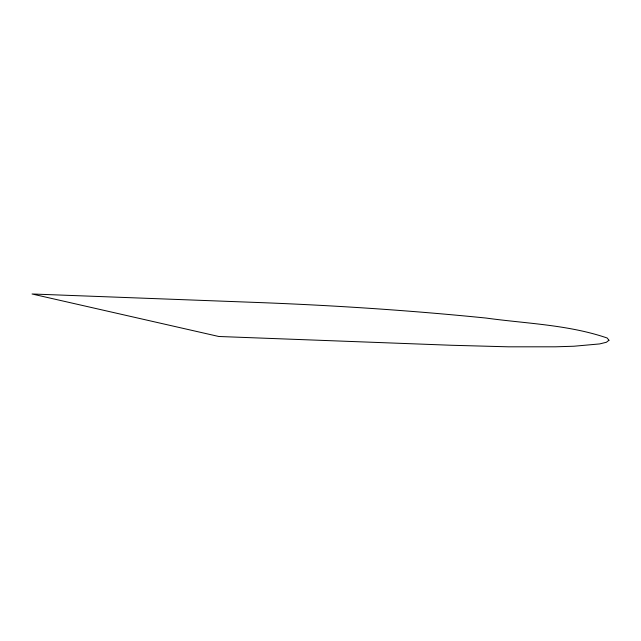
<?xml version="1.0" encoding="UTF-8"?>
<svg xmlns="http://www.w3.org/2000/svg" width="641" height="641" viewBox="0 0 641 641"><rect width="100%" height="100%" fill="white"/><g stroke="black" fill="none" stroke-linecap="round" stroke-linejoin="round"><path stroke-width="0.96" d="M608.95 340.267L606.434 342.246L599.68 343.921L573.943 346.228L555.41 346.813L508.601 346.821L451.536 345.267L218.773 336.485L32.05 293.987L264.813 302.768C338.672 305.693 412.459 310.637 486.006 318.048C526.413 323.625 568.343 324.699 607.171 337.999L608.95 340.267"/></g></svg>
